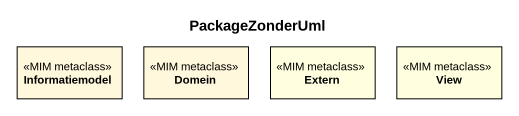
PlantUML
@startuml
title PackageZonderUml
hide circle
hide empty members
class Informatiemodel <<MIM metaclass>> #FFF8DC
class Domein <<MIM metaclass>> #FFF8DC
class Extern <<MIM metaclass>> #FFFFE0
class View <<MIM metaclass>> #FFFFE0
@enduml
